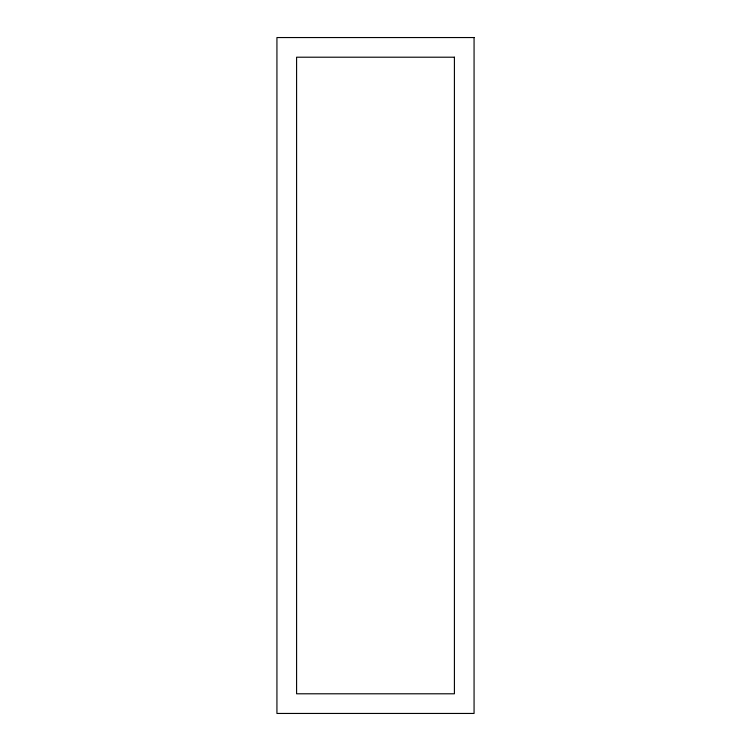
<?xml version="1.0" encoding="UTF-8"?>
<svg xmlns="http://www.w3.org/2000/svg" width="751" height="751" viewBox="0 0 751 751"><rect width="100%" height="100%" fill="white"/><g stroke="black" fill="none" stroke-linecap="round" stroke-linejoin="round"><path stroke-width="1.13" d="M474.069 37.55L276.931 37.55L276.931 713.45L474.069 713.45L474.069 37.55M454.411 57.207L296.589 57.207L296.589 693.793L454.411 693.793L454.411 57.207"/></g></svg>
